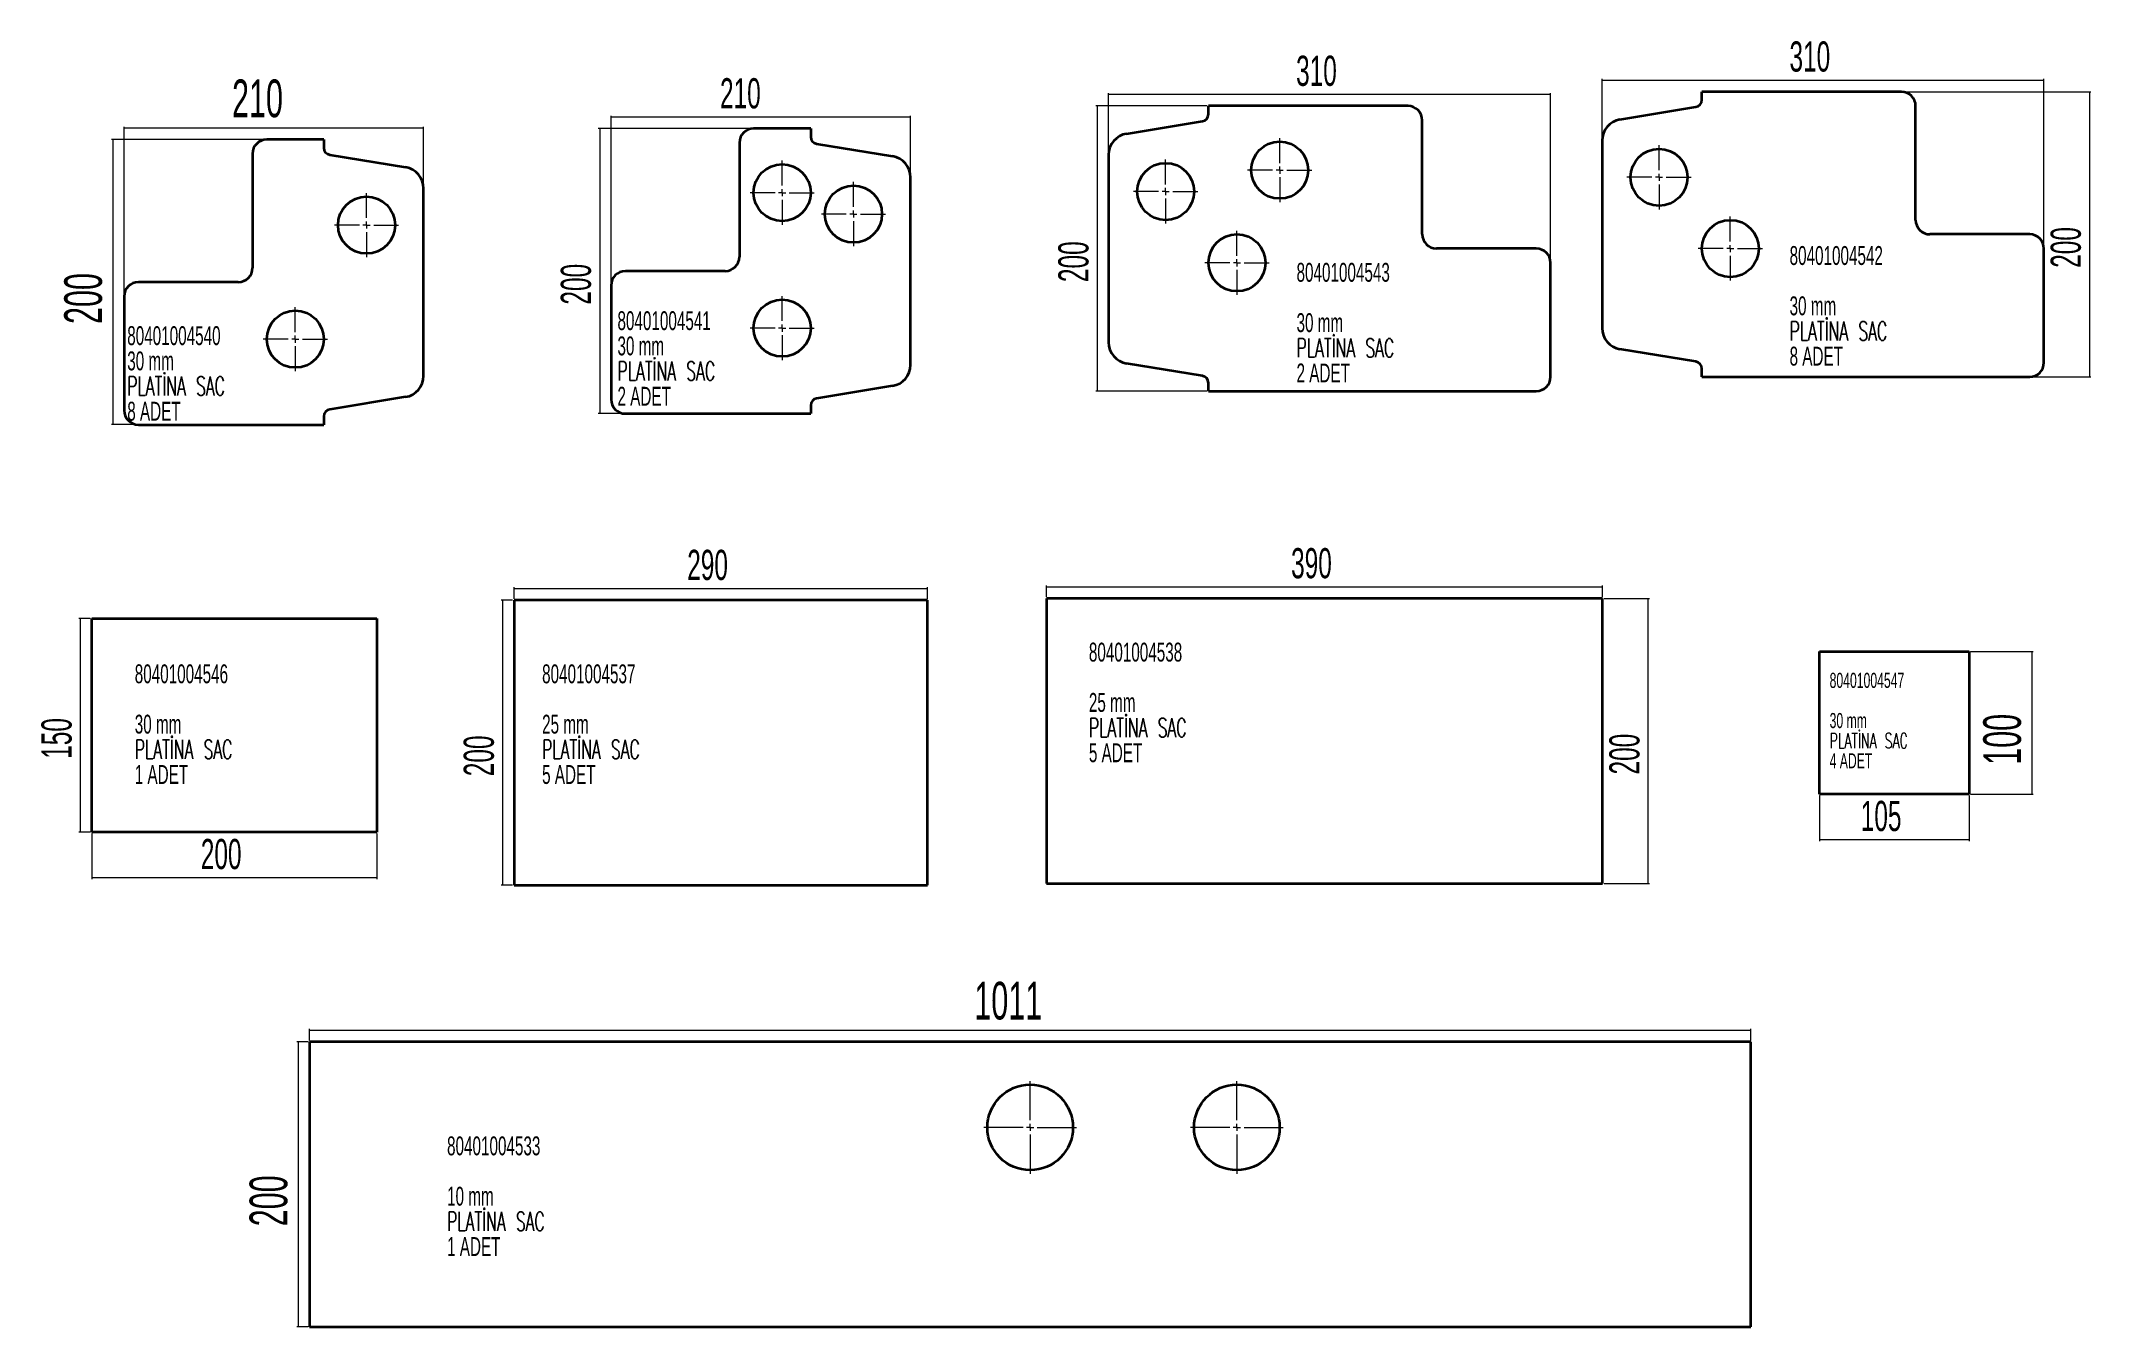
# Model space of a CAD drawing. Header units: millimetres. Extents: x 38 to 1476, y 91 to 993.
import ezdxf

# ---------------------------------------------------------------- set-up
doc = ezdxf.new("R2010")
doc.units = ezdxf.units.MM
doc.styles.add('SLDTEXTSTYLE0', font='TXT', dxfattribs={"width": 0.605})
doc.styles.add('SLDTEXTSTYLE1', font='TXT', dxfattribs={"width": 0.605, "bigfont": 'bigfont'})
doc.dimstyles.new('SLDDIMSTYLE0', dxfattribs={"dimtxt": 20.546549, "dimasz": 2, "dimexe": 0, "dimexo": 0.0625, "dimgap": 5.136637, "dimtad": 1, "dimrnd": 1e-09, "dimzin": 12, "dimdsep": 46, "dimtxsty": 'SLDTEXTSTYLE0', "dimsah": 1, "dimcen": 0.09, "dimadec": 0, "dimazin": 3, "dimtfac": 1, "dimtofl": 0, "dimtmove": 0, "dimatfit": 3, "dimfxl": 1, "dimfrac": 2, "dimtolj": 1, "dimtzin": 12, "dimarcsym": 0})
doc.dimstyles.new('SLDDIMSTYLE1', dxfattribs={"dimtxt": 25.683187, "dimasz": 2, "dimexe": 0, "dimexo": 0.0625, "dimgap": 6.420797, "dimtad": 1, "dimrnd": 1e-09, "dimzin": 12, "dimdsep": 46, "dimtxsty": 'SLDTEXTSTYLE0', "dimsah": 1, "dimcen": 0.09, "dimadec": 0, "dimazin": 3, "dimtfac": 1, "dimtofl": 0, "dimtmove": 0, "dimatfit": 3, "dimfxl": 1, "dimfrac": 2, "dimtolj": 1, "dimtzin": 12, "dimarcsym": 0})

# ---------------------------------------------------------------- blocks, each defined once
blk = doc.blocks.new('_D')
at = {"color": 7, "linetype": 'Continuous', "lineweight": 0}
for p, q in [((1285.3, 463.9), (1285.3, 431.9)), ((1390.3, 463.9), (1390.3, 431.9)), ((1390.3, 432.9), (1285.3, 432.9))]:
    blk.add_line(p, q, dxfattribs=at)
at = {"color": 7, "linetype": 'Continuous', "lineweight": 18}
for points in [[(1285.3, 432.9), (1287.3, 432.6), (1287.3, 433.2)], [(1390.3, 432.9), (1388.3, 433.2), (1388.3, 432.6)]]:
    blk.add_solid(points, dxfattribs=at)
at = {"color": 7, "linetype": 'Continuous', "lineweight": 18, "insert": (1314.3, 460.2), "char_height": 21.17, "attachment_point": 1, "style": 'SLDTEXTSTYLE0'}
blk.add_mtext('105', dxfattribs=at)
blk = doc.blocks.new('_D_1')
at = {"color": 7, "linetype": 'Continuous', "lineweight": 0}
for p, q in [((1391.3, 564.9), (1435.3, 564.9)), ((1434.3, 564.9), (1434.3, 464.9)), ((1391.3, 464.9), (1435.3, 464.9))]:
    blk.add_line(p, q, dxfattribs=at)
at = {"color": 7, "linetype": 'Continuous', "lineweight": 18}
for points in [[(1434.3, 564.9), (1434, 562.9), (1434.6, 562.9)], [(1434.3, 464.9), (1434.6, 466.9), (1434, 466.9)]]:
    blk.add_solid(points, dxfattribs=at)
at = {"color": 7, "linetype": 'Continuous', "lineweight": 18, "insert": (1400.2, 485.5), "char_height": 26.46, "attachment_point": 1, "rotation": 90, "style": 'SLDTEXTSTYLE0'}
blk.add_mtext('100', dxfattribs=at)
blk = doc.blocks.new('SW_NOTE_0')
at = {"color": 0, "linetype": 'Continuous', "lineweight": 0, "attachment_point": 1}
for s, insert, char_height, style in [('80401004547', (0, 13.6), 10.583, 'SLDTEXTSTYLE0'), ('30 mm', (0, -14.6), 10.58, 'SLDTEXTSTYLE0'), ('PLATİNA SAC', (0, -28.7), 10.583, 'SLDTEXTSTYLE1'), ('4 ADET', (0, -42.8), 10.58, 'SLDTEXTSTYLE0')]:
    blk.add_mtext(s, dxfattribs=dict(at, insert=insert, char_height=char_height, style=style))
blk = doc.blocks.new('_D_2')
at = {"color": 7, "linetype": 'Continuous', "lineweight": 0}
for p, q in [((73.4, 437.2), (73.4, 405.2)), ((273.4, 437.2), (273.4, 405.2)), ((273.4, 406.2), (73.4, 406.2))]:
    blk.add_line(p, q, dxfattribs=at)
at = {"color": 7, "linetype": 'Continuous', "lineweight": 18}
for points in [[(73.4, 406.2), (75.4, 405.9), (75.4, 406.5)], [(273.4, 406.2), (271.4, 406.5), (271.4, 405.9)]]:
    blk.add_solid(points, dxfattribs=at)
at = {"color": 7, "linetype": 'Continuous', "lineweight": 18, "insert": (149.9, 433.5), "char_height": 21.17, "attachment_point": 1, "style": 'SLDTEXTSTYLE0'}
blk.add_mtext('200', dxfattribs=at)
blk = doc.blocks.new('_D_3')
at = {"color": 7, "linetype": 'Continuous', "lineweight": 0}
for p, q in [((72.4, 588.2), (64.4, 588.2)), ((65.4, 438.2), (65.4, 588.2)), ((72.4, 438.2), (64.4, 438.2))]:
    blk.add_line(p, q, dxfattribs=at)
at = {"color": 7, "linetype": 'Continuous', "lineweight": 18}
for points in [[(65.4, 588.2), (65.1, 586.2), (65.7, 586.2)], [(65.4, 438.2), (65.7, 440.2), (65.1, 440.2)]]:
    blk.add_solid(points, dxfattribs=at)
at = {"color": 7, "linetype": 'Continuous', "lineweight": 18, "insert": (38.1, 489.7), "char_height": 21.17, "attachment_point": 1, "rotation": 90, "style": 'SLDTEXTSTYLE0'}
blk.add_mtext('150', dxfattribs=at)
blk = doc.blocks.new('SW_NOTE_0_1')
at = {"color": 0, "linetype": 'Continuous', "lineweight": 0, "attachment_point": 1}
for s, insert, char_height, style in [('80401004546', (0, 17.1), 13.229, 'SLDTEXTSTYLE0'), ('30 mm', (0, -18.2), 13.23, 'SLDTEXTSTYLE0'), ('PLATİNA SAC', (0, -35.9), 13.229, 'SLDTEXTSTYLE1'), ('1 ADET', (0, -53.5), 13.23, 'SLDTEXTSTYLE0')]:
    blk.add_mtext(s, dxfattribs=dict(at, insert=insert, char_height=char_height, style=style))
blk = doc.blocks.new('_D_4')
at = {"color": 7, "linetype": 'Continuous', "lineweight": 0}
for p, q in [((786.7, 914.4), (786.7, 956.6)), ((1096.7, 955.6), (786.7, 955.6)), ((1096.7, 838.6), (1096.7, 956.6))]:
    blk.add_line(p, q, dxfattribs=at)
at = {"color": 7, "linetype": 'Continuous', "lineweight": 18}
for points in [[(786.7, 955.6), (788.7, 955.3), (788.7, 955.9)], [(1096.7, 955.6), (1094.7, 955.9), (1094.7, 955.3)]]:
    blk.add_solid(points, dxfattribs=at)
at = {"color": 7, "linetype": 'Continuous', "lineweight": 18, "insert": (918.2, 982.9), "char_height": 21.17, "attachment_point": 1, "style": 'SLDTEXTSTYLE0'}
blk.add_mtext('310', dxfattribs=at)
blk = doc.blocks.new('_D_5')
at = {"color": 7, "linetype": 'Continuous', "lineweight": 0}
for p, q in [((855.7, 947.6), (777.7, 947.6)), ((778.7, 947.6), (778.7, 747.6)), ((855.7, 747.6), (777.7, 747.6))]:
    blk.add_line(p, q, dxfattribs=at)
at = {"color": 7, "linetype": 'Continuous', "lineweight": 18}
for points in [[(778.7, 947.6), (778.4, 945.6), (779, 945.6)], [(778.7, 747.6), (779, 749.6), (778.4, 749.6)]]:
    blk.add_solid(points, dxfattribs=at)
at = {"color": 7, "linetype": 'Continuous', "lineweight": 18, "insert": (751.4, 824.1), "char_height": 21.17, "attachment_point": 1, "rotation": 90, "style": 'SLDTEXTSTYLE0'}
blk.add_mtext('200', dxfattribs=at)
blk = doc.blocks.new('SW_NOTE_0_2')
at = {"color": 0, "linetype": 'Continuous', "lineweight": 0, "attachment_point": 1}
for s, insert, char_height, style in [('80401004543', (0, 17.1), 13.229, 'SLDTEXTSTYLE0'), ('30 mm', (0, -18.2), 13.23, 'SLDTEXTSTYLE0'), ('PLATİNA SAC', (0, -35.9), 13.229, 'SLDTEXTSTYLE1'), ('2 ADET', (0, -53.5), 13.23, 'SLDTEXTSTYLE0')]:
    blk.add_mtext(s, dxfattribs=dict(at, insert=insert, char_height=char_height, style=style))
blk = doc.blocks.new('SW_CENTERMARKSYMBOL_0')
at = {"color": 0, "linetype": 'Continuous', "lineweight": 18}
for p, q in [((0, 5), (0, 22.5)), ((-5, 0), (-22.5, 0)), ((0, 0), (-2.5, 0)), ((0, 0), (0, 2.5)), ((0, 0), (0, -2.5)), ((0, 0), (2.5, 0)), ((5, 0), (22.5, 0)), ((0, -5), (0, -22.5))]:
    blk.add_line(p, q, dxfattribs=at)
blk = doc.blocks.new('SW_CENTERMARKSYMBOL_1')
at = {"color": 0, "linetype": 'Continuous', "lineweight": 18}
for p, q in [((0, 5), (0, 22.5)), ((-5, 0), (-22.5, 0)), ((0, 0), (-2.5, 0)), ((0, 0), (0, 2.5)), ((0, 0), (0, -2.5)), ((0, 0), (2.5, 0)), ((5, 0), (22.5, 0)), ((0, -5), (0, -22.5))]:
    blk.add_line(p, q, dxfattribs=at)
blk = doc.blocks.new('SW_CENTERMARKSYMBOL_2')
at = {"color": 0, "linetype": 'Continuous', "lineweight": 18}
for p, q in [((0, 5), (0, 22.5)), ((-5, 0), (-22.5, 0)), ((0, 0), (-2.5, 0)), ((0, 0), (0, 2.5)), ((0, 0), (0, -2.5)), ((0, 0), (2.5, 0)), ((5, 0), (22.5, 0)), ((0, -5), (0, -22.5))]:
    blk.add_line(p, q, dxfattribs=at)
blk = doc.blocks.new('_D_6')
at = {"color": 7, "linetype": 'Continuous', "lineweight": 0}
for p, q in [((1132.8, 924.4), (1132.8, 966.6)), ((1442.8, 965.6), (1132.8, 965.6)), ((1442.8, 848.6), (1442.8, 966.6))]:
    blk.add_line(p, q, dxfattribs=at)
at = {"color": 7, "linetype": 'Continuous', "lineweight": 18}
for points in [[(1132.8, 965.6), (1134.8, 965.3), (1134.8, 965.9)], [(1442.8, 965.6), (1440.8, 965.9), (1440.8, 965.3)]]:
    blk.add_solid(points, dxfattribs=at)
at = {"color": 7, "linetype": 'Continuous', "lineweight": 18, "insert": (1264.3, 992.9), "char_height": 21.17, "attachment_point": 1, "style": 'SLDTEXTSTYLE0'}
blk.add_mtext('310', dxfattribs=at)
blk = doc.blocks.new('_D_7')
at = {"color": 7, "linetype": 'Continuous', "lineweight": 0}
for p, q in [((1343.8, 957.6), (1475.8, 957.6)), ((1474.8, 957.6), (1474.8, 757.6)), ((1433.8, 757.6), (1475.8, 757.6))]:
    blk.add_line(p, q, dxfattribs=at)
at = {"color": 7, "linetype": 'Continuous', "lineweight": 18}
for points in [[(1474.8, 957.6), (1474.5, 955.6), (1475.1, 955.6)], [(1474.8, 757.6), (1475.1, 759.6), (1474.5, 759.6)]]:
    blk.add_solid(points, dxfattribs=at)
at = {"color": 7, "linetype": 'Continuous', "lineweight": 18, "insert": (1447.5, 834.1), "char_height": 21.17, "attachment_point": 1, "rotation": 90, "style": 'SLDTEXTSTYLE0'}
blk.add_mtext('200', dxfattribs=at)
blk = doc.blocks.new('SW_NOTE_0_3')
at = {"color": 0, "linetype": 'Continuous', "lineweight": 0, "attachment_point": 1}
for s, insert, char_height, style in [('80401004542', (0, 17.1), 13.229, 'SLDTEXTSTYLE0'), ('30 mm', (0, -18.2), 13.23, 'SLDTEXTSTYLE0'), ('PLATİNA SAC', (0, -35.9), 13.229, 'SLDTEXTSTYLE1'), ('8 ADET', (0, -53.5), 13.23, 'SLDTEXTSTYLE0')]:
    blk.add_mtext(s, dxfattribs=dict(at, insert=insert, char_height=char_height, style=style))
blk = doc.blocks.new('SW_CENTERMARKSYMBOL_3')
at = {"color": 0, "linetype": 'Continuous', "lineweight": 18}
for p, q in [((0, 5), (0, 22.5)), ((-5, 0), (-22.5, 0)), ((0, 0), (-2.5, 0)), ((0, 0), (0, 2.5)), ((0, 0), (0, -2.5)), ((0, 0), (2.5, 0)), ((5, 0), (22.5, 0)), ((0, -5), (0, -22.5))]:
    blk.add_line(p, q, dxfattribs=at)
blk = doc.blocks.new('SW_CENTERMARKSYMBOL_4')
at = {"color": 0, "linetype": 'Continuous', "lineweight": 18}
for p, q in [((0, 5), (0, 22.5)), ((-5, 0), (-22.5, 0)), ((0, 0), (-2.5, 0)), ((0, 0), (0, 2.5)), ((0, 0), (0, -2.5)), ((0, 0), (2.5, 0)), ((5, 0), (22.5, 0)), ((0, -5), (0, -22.5))]:
    blk.add_line(p, q, dxfattribs=at)
blk = doc.blocks.new('_D_8')
at = {"color": 7, "linetype": 'Continuous', "lineweight": 0}
for p, q in [((437.7, 822.8), (437.7, 940.8)), ((647.7, 939.8), (437.7, 939.8)), ((647.7, 898.6), (647.7, 940.8))]:
    blk.add_line(p, q, dxfattribs=at)
at = {"color": 7, "linetype": 'Continuous', "lineweight": 18}
for points in [[(437.7, 939.8), (439.7, 939.5), (439.7, 940.1)], [(647.7, 939.8), (645.7, 940.1), (645.7, 939.5)]]:
    blk.add_solid(points, dxfattribs=at)
at = {"color": 7, "linetype": 'Continuous', "lineweight": 18, "insert": (514.1, 967.1), "char_height": 21.17, "attachment_point": 1, "style": 'SLDTEXTSTYLE0'}
blk.add_mtext('210', dxfattribs=at)
blk = doc.blocks.new('_D_9')
at = {"color": 7, "linetype": 'Continuous', "lineweight": 0}
for p, q in [((536.7, 931.8), (428.7, 931.8)), ((429.7, 931.8), (429.7, 731.8)), ((446.7, 731.8), (428.7, 731.8))]:
    blk.add_line(p, q, dxfattribs=at)
at = {"color": 7, "linetype": 'Continuous', "lineweight": 18}
for points in [[(429.7, 931.8), (429.4, 929.8), (430, 929.8)], [(429.7, 731.8), (430, 733.8), (429.4, 733.8)]]:
    blk.add_solid(points, dxfattribs=at)
at = {"color": 7, "linetype": 'Continuous', "lineweight": 18, "insert": (402.4, 808.3), "char_height": 21.17, "attachment_point": 1, "rotation": 90, "style": 'SLDTEXTSTYLE0'}
blk.add_mtext('200', dxfattribs=at)
blk = doc.blocks.new('SW_NOTE_0_4')
at = {"color": 0, "linetype": 'Continuous', "lineweight": 0, "attachment_point": 1}
for s, insert, char_height, style in [('80401004541', (0, 17.1), 13.229, 'SLDTEXTSTYLE0'), ('30 mm', (0, -0.6), 13.23, 'SLDTEXTSTYLE0'), ('PLATİNA SAC', (0, -18.2), 13.229, 'SLDTEXTSTYLE1'), ('2 ADET', (0, -35.9), 13.23, 'SLDTEXTSTYLE0')]:
    blk.add_mtext(s, dxfattribs=dict(at, insert=insert, char_height=char_height, style=style))
blk = doc.blocks.new('SW_CENTERMARKSYMBOL_5')
at = {"color": 0, "linetype": 'Continuous', "lineweight": 18}
for p, q in [((0, 5), (0, 22.5)), ((-5, 0), (-22.5, 0)), ((0, 0), (-2.5, 0)), ((0, 0), (0, 2.5)), ((0, 0), (0, -2.5)), ((0, 0), (2.5, 0)), ((5, 0), (22.5, 0)), ((0, -5), (0, -22.5))]:
    blk.add_line(p, q, dxfattribs=at)
blk = doc.blocks.new('SW_CENTERMARKSYMBOL_6')
at = {"color": 0, "linetype": 'Continuous', "lineweight": 18}
for p, q in [((0, 5), (0, 22.5)), ((-5, 0), (-22.5, 0)), ((0, 0), (-2.5, 0)), ((0, 0), (0, 2.5)), ((0, 0), (0, -2.5)), ((0, 0), (2.5, 0)), ((5, 0), (22.5, 0)), ((0, -5), (0, -22.5))]:
    blk.add_line(p, q, dxfattribs=at)
blk = doc.blocks.new('SW_CENTERMARKSYMBOL_7')
at = {"color": 0, "linetype": 'Continuous', "lineweight": 18}
for p, q in [((0, 5), (0, 22.5)), ((-5, 0), (-22.5, 0)), ((0, 0), (-2.5, 0)), ((0, 0), (0, 2.5)), ((0, 0), (0, -2.5)), ((0, 0), (2.5, 0)), ((5, 0), (22.5, 0)), ((0, -5), (0, -22.5))]:
    blk.add_line(p, q, dxfattribs=at)
blk = doc.blocks.new('_D_10')
at = {"color": 7, "linetype": 'Continuous', "lineweight": 0}
for p, q in [((96.2, 815.1), (96.2, 933.1)), ((306.2, 932.1), (96.2, 932.1)), ((306.2, 890.8), (306.2, 933.1))]:
    blk.add_line(p, q, dxfattribs=at)
at = {"color": 7, "linetype": 'Continuous', "lineweight": 18}
for points in [[(96.2, 932.1), (98.2, 931.7), (98.2, 932.4)], [(306.2, 932.1), (304.2, 932.4), (304.2, 931.7)]]:
    blk.add_solid(points, dxfattribs=at)
at = {"color": 7, "linetype": 'Continuous', "lineweight": 18, "insert": (171.8, 966.2), "char_height": 26.46, "attachment_point": 1, "style": 'SLDTEXTSTYLE0'}
blk.add_mtext('210', dxfattribs=at)
blk = doc.blocks.new('_D_11')
at = {"color": 7, "linetype": 'Continuous', "lineweight": 0}
for p, q in [((195.2, 924.1), (87.2, 924.1)), ((88.2, 924.1), (88.2, 724.1)), ((105.2, 724.1), (87.2, 724.1))]:
    blk.add_line(p, q, dxfattribs=at)
at = {"color": 7, "linetype": 'Continuous', "lineweight": 18}
for points in [[(88.2, 924.1), (87.8, 922.1), (88.5, 922.1)], [(88.2, 724.1), (88.5, 726.1), (87.8, 726.1)]]:
    blk.add_solid(points, dxfattribs=at)
at = {"color": 7, "linetype": 'Continuous', "lineweight": 18, "insert": (54.1, 794.7), "char_height": 26.46, "attachment_point": 1, "rotation": 90, "style": 'SLDTEXTSTYLE0'}
blk.add_mtext('200', dxfattribs=at)
blk = doc.blocks.new('SW_NOTE_0_5')
at = {"color": 0, "linetype": 'Continuous', "lineweight": 0, "attachment_point": 1}
for s, insert, char_height, style in [('80401004540', (0, 17.1), 13.229, 'SLDTEXTSTYLE0'), ('30 mm', (0, -0.6), 13.23, 'SLDTEXTSTYLE0'), ('PLATİNA SAC', (0, -18.2), 13.229, 'SLDTEXTSTYLE1'), ('8 ADET', (0, -35.9), 13.23, 'SLDTEXTSTYLE0')]:
    blk.add_mtext(s, dxfattribs=dict(at, insert=insert, char_height=char_height, style=style))
blk = doc.blocks.new('SW_CENTERMARKSYMBOL_8')
at = {"color": 0, "linetype": 'Continuous', "lineweight": 18}
for p, q in [((0, 5), (0, 22.5)), ((-5, 0), (-22.5, 0)), ((0, 0), (-2.5, 0)), ((0, 0), (0, 2.5)), ((0, 0), (0, -2.5)), ((0, 0), (2.5, 0)), ((5, 0), (22.5, 0)), ((0, -5), (0, -22.5))]:
    blk.add_line(p, q, dxfattribs=at)
blk = doc.blocks.new('SW_CENTERMARKSYMBOL_9')
at = {"color": 0, "linetype": 'Continuous', "lineweight": 18}
for p, q in [((0, 5), (0, 22.5)), ((-5, 0), (-22.5, 0)), ((0, 0), (-2.5, 0)), ((0, 0), (0, 2.5)), ((0, 0), (0, -2.5)), ((0, 0), (2.5, 0)), ((5, 0), (22.5, 0)), ((0, -5), (0, -22.5))]:
    blk.add_line(p, q, dxfattribs=at)
blk = doc.blocks.new('_D_12')
at = {"color": 7, "linetype": 'Continuous', "lineweight": 0}
for p, q in [((743.2, 603.2), (743.2, 611.2)), ((1133.2, 610.2), (743.2, 610.2)), ((1133.2, 603.2), (1133.2, 611.2))]:
    blk.add_line(p, q, dxfattribs=at)
at = {"color": 7, "linetype": 'Continuous', "lineweight": 18}
for points in [[(743.2, 610.2), (745.2, 609.9), (745.2, 610.6)], [(1133.2, 610.2), (1131.2, 610.6), (1131.2, 609.9)]]:
    blk.add_solid(points, dxfattribs=at)
at = {"color": 7, "linetype": 'Continuous', "lineweight": 18, "insert": (914.7, 637.5), "char_height": 21.17, "attachment_point": 1, "style": 'SLDTEXTSTYLE0'}
blk.add_mtext('390', dxfattribs=at)
blk = doc.blocks.new('_D_13')
at = {"color": 7, "linetype": 'Continuous', "lineweight": 0}
for p, q in [((1134.2, 602.2), (1166.2, 602.2)), ((1165.2, 402.2), (1165.2, 602.2)), ((1134.2, 402.2), (1166.2, 402.2))]:
    blk.add_line(p, q, dxfattribs=at)
at = {"color": 7, "linetype": 'Continuous', "lineweight": 18}
for points in [[(1165.2, 602.2), (1164.9, 600.2), (1165.5, 600.2)], [(1165.2, 402.2), (1165.5, 404.2), (1164.9, 404.2)]]:
    blk.add_solid(points, dxfattribs=at)
at = {"color": 7, "linetype": 'Continuous', "lineweight": 18, "insert": (1137.9, 478.7), "char_height": 21.17, "attachment_point": 1, "rotation": 90, "style": 'SLDTEXTSTYLE0'}
blk.add_mtext('200', dxfattribs=at)
blk = doc.blocks.new('SW_NOTE_0_6')
at = {"color": 0, "linetype": 'Continuous', "lineweight": 0, "attachment_point": 1}
for s, insert, char_height, style in [('80401004538', (0, 17.1), 13.229, 'SLDTEXTSTYLE0'), ('25 mm', (0, -18.2), 13.23, 'SLDTEXTSTYLE0'), ('PLATİNA SAC', (0, -35.9), 13.229, 'SLDTEXTSTYLE1'), ('5 ADET', (0, -53.5), 13.23, 'SLDTEXTSTYLE0')]:
    blk.add_mtext(s, dxfattribs=dict(at, insert=insert, char_height=char_height, style=style))
blk = doc.blocks.new('_D_14')
at = {"color": 7, "linetype": 'Continuous', "lineweight": 0}
for p, q in [((369.6, 602), (369.6, 610)), ((659.6, 609), (369.6, 609)), ((659.6, 602), (659.6, 610))]:
    blk.add_line(p, q, dxfattribs=at)
at = {"color": 7, "linetype": 'Continuous', "lineweight": 18}
for points in [[(369.6, 609), (371.6, 608.7), (371.6, 609.3)], [(659.6, 609), (657.6, 609.3), (657.6, 608.7)]]:
    blk.add_solid(points, dxfattribs=at)
at = {"color": 7, "linetype": 'Continuous', "lineweight": 18, "insert": (491.1, 636.3), "char_height": 21.17, "attachment_point": 1, "style": 'SLDTEXTSTYLE0'}
blk.add_mtext('290', dxfattribs=at)
blk = doc.blocks.new('_D_15')
at = {"color": 7, "linetype": 'Continuous', "lineweight": 0}
for p, q in [((368.6, 601), (360.6, 601)), ((361.6, 601), (361.6, 401)), ((368.6, 401), (360.6, 401))]:
    blk.add_line(p, q, dxfattribs=at)
at = {"color": 7, "linetype": 'Continuous', "lineweight": 18}
for points in [[(361.6, 601), (361.3, 599), (361.9, 599)], [(361.6, 401), (361.9, 403), (361.3, 403)]]:
    blk.add_solid(points, dxfattribs=at)
at = {"color": 7, "linetype": 'Continuous', "lineweight": 18, "insert": (334.3, 477.5), "char_height": 21.17, "attachment_point": 1, "rotation": 90, "style": 'SLDTEXTSTYLE0'}
blk.add_mtext('200', dxfattribs=at)
blk = doc.blocks.new('SW_NOTE_0_7')
at = {"color": 0, "linetype": 'Continuous', "lineweight": 0, "attachment_point": 1}
for s, insert, char_height, style in [('80401004537', (0, 17.1), 13.229, 'SLDTEXTSTYLE0'), ('25 mm', (0, -18.2), 13.23, 'SLDTEXTSTYLE0'), ('PLATİNA SAC', (0, -35.9), 13.229, 'SLDTEXTSTYLE1'), ('5 ADET', (0, -53.5), 13.23, 'SLDTEXTSTYLE0')]:
    blk.add_mtext(s, dxfattribs=dict(at, insert=insert, char_height=char_height, style=style))
blk = doc.blocks.new('_D_16')
at = {"color": 7, "linetype": 'Continuous', "lineweight": 0}
for p, q in [((226.2, 292.2), (226.2, 300.2)), ((1237.2, 299.2), (226.2, 299.2)), ((1237.2, 292.2), (1237.2, 300.2))]:
    blk.add_line(p, q, dxfattribs=at)
at = {"color": 7, "linetype": 'Continuous', "lineweight": 18}
for points in [[(226.2, 299.2), (228.2, 298.8), (228.2, 299.5)], [(1237.2, 299.2), (1235.2, 299.5), (1235.2, 298.8)]]:
    blk.add_solid(points, dxfattribs=at)
at = {"color": 7, "linetype": 'Continuous', "lineweight": 18, "insert": (692.5, 333.3), "char_height": 26.46, "attachment_point": 1, "style": 'SLDTEXTSTYLE0'}
blk.add_mtext('1011', dxfattribs=at)
blk = doc.blocks.new('_D_17')
at = {"color": 7, "linetype": 'Continuous', "lineweight": 0}
for p, q in [((225.2, 291.2), (217.2, 291.2)), ((218.2, 291.2), (218.2, 91.2)), ((225.2, 91.2), (217.2, 91.2))]:
    blk.add_line(p, q, dxfattribs=at)
at = {"color": 7, "linetype": 'Continuous', "lineweight": 18}
for points in [[(218.2, 291.2), (217.8, 289.2), (218.5, 289.2)], [(218.2, 91.2), (218.5, 93.2), (217.8, 93.2)]]:
    blk.add_solid(points, dxfattribs=at)
at = {"color": 7, "linetype": 'Continuous', "lineweight": 18, "insert": (184.1, 161.8), "char_height": 26.46, "attachment_point": 1, "rotation": 90, "style": 'SLDTEXTSTYLE0'}
blk.add_mtext('200', dxfattribs=at)
blk = doc.blocks.new('SW_NOTE_0_8')
at = {"color": 0, "linetype": 'Continuous', "lineweight": 0, "attachment_point": 1}
for s, insert, char_height, style in [('80401004533', (0, 17.1), 13.229, 'SLDTEXTSTYLE0'), ('10 mm', (0, -18.2), 13.23, 'SLDTEXTSTYLE0'), ('PLATİNA SAC', (0, -35.9), 13.229, 'SLDTEXTSTYLE1'), ('1 ADET', (0, -53.5), 13.23, 'SLDTEXTSTYLE0')]:
    blk.add_mtext(s, dxfattribs=dict(at, insert=insert, char_height=char_height, style=style))
blk = doc.blocks.new('SW_CENTERMARKSYMBOL_10')
at = {"color": 0, "linetype": 'Continuous', "lineweight": 18}
for p, q in [((0, 5), (0, 32.5)), ((-5, 0), (-32.5, 0)), ((0, 0), (-2.5, 0)), ((0, 0), (0, 2.5)), ((0, 0), (0, -2.5)), ((0, 0), (2.5, 0)), ((5, 0), (32.5, 0)), ((0, -5), (0, -32.5))]:
    blk.add_line(p, q, dxfattribs=at)
blk = doc.blocks.new('SW_CENTERMARKSYMBOL_11')
at = {"color": 0, "linetype": 'Continuous', "lineweight": 18}
for p, q in [((0, 5), (0, 32.5)), ((-5, 0), (-32.5, 0)), ((0, 0), (-2.5, 0)), ((0, 0), (0, 2.5)), ((0, 0), (0, -2.5)), ((0, 0), (2.5, 0)), ((5, 0), (32.5, 0)), ((0, -5), (0, -32.5))]:
    blk.add_line(p, q, dxfattribs=at)

msp = doc.modelspace()

# ---------------------------------------------------------------- linework, layer by layer
at = {"color": 7, "linetype": 'Continuous', "lineweight": 35}
for p, q in [((1202.808, 951.834), (1202.808, 957.588)), ((1342.808, 957.588), (1202.808, 957.588)), ((799.279, 928.171), (852.521, 936.918)), ((856.711, 941.852), (856.711, 947.607)), ((996.711, 947.607), (856.711, 947.607)), ((1006.711, 857.607), (1006.711, 937.607)), ((1145.376, 938.153), (1198.619, 946.9)), ((1352.808, 867.588), (1352.808, 947.588)), ((236.166, 924.066), (196.166, 924.066)), ((236.166, 924.066), (236.166, 918.311)), ((527.694, 921.792), (527.694, 841.792)), ((577.694, 931.792), (537.694, 931.792)), ((577.694, 931.792), (577.694, 926.038)), ((581.883, 921.104), (635.125, 912.357)), ((1132.808, 923.351), (1132.808, 791.825)), ((186.166, 914.066), (186.166, 834.066)), ((240.355, 913.378), (293.597, 904.631)), ((786.711, 913.37), (786.711, 781.843)), ((647.694, 766.029), (647.694, 897.555)), ((306.166, 758.303), (306.166, 889.829)), ((1432.808, 857.588), (1362.808, 857.588)), ((1086.711, 847.607), (1016.711, 847.607)), ((1096.711, 757.607), (1096.711, 837.607)), ((1442.808, 767.588), (1442.808, 847.588)), ((176.166, 824.066), (106.166, 824.066)), ((437.694, 821.792), (437.694, 741.792)), ((517.694, 831.792), (447.694, 831.792)), ((96.166, 814.066), (96.166, 734.066)), ((1198.619, 768.276), (1145.376, 777.023)), ((852.521, 758.295), (799.279, 767.042)), ((1202.808, 757.588), (1202.808, 763.343)), ((635.125, 751.227), (581.883, 742.48)), ((856.711, 747.607), (856.711, 753.361)), ((1202.808, 757.588), (1432.808, 757.588)), ((293.597, 743.501), (240.355, 734.754)), ((577.694, 737.546), (577.694, 731.792)), ((856.711, 747.607), (1086.711, 747.607)), ((106.166, 724.066), (236.166, 724.066)), ((236.166, 729.82), (236.166, 724.066)), ((447.694, 731.792), (577.694, 731.792)), ((369.598, 601.012), (369.598, 401.012)), ((659.598, 601.012), (369.598, 601.012)), ((659.598, 401.012), (659.598, 601.012)), ((743.198, 602.25), (743.198, 402.25)), ((1133.198, 602.25), (743.198, 602.25)), ((1133.198, 402.25), (1133.198, 602.25)), ((73.397, 588.181), (273.397, 588.181)), ((73.397, 438.181), (73.397, 588.181)), ((273.397, 588.181), (273.397, 438.181)), ((1285.286, 564.877), (1390.286, 564.877)), ((1285.286, 464.877), (1285.286, 564.877)), ((1390.286, 564.877), (1390.286, 464.877)), ((1390.286, 464.877), (1285.286, 464.877)), ((273.397, 438.181), (73.397, 438.181)), ((369.598, 401.012), (659.598, 401.012)), ((743.198, 402.25), (1133.198, 402.25)), ((1237.166, 291.156), (226.166, 291.156)), ((226.166, 291.156), (226.166, 91.156)), ((1237.166, 91.156), (1237.166, 291.156)), ((226.166, 91.156), (1237.166, 91.156))]:
    msp.add_line(p, q, dxfattribs=at)
for centre, radius in [((906.711, 902.607), 20), ((557.694, 886.792), 20), ((826.711, 887.607), 20), ((1172.808, 897.588), 20), ((607.694, 871.792), 20), ((266.166, 864.066), 20), ((1222.808, 847.588), 20), ((876.711, 837.607), 20), ((557.694, 791.792), 20), ((216.166, 784.066), 20), ((731.666, 231.156), 30), ((876.666, 231.156), 30)]:
    msp.add_circle(centre, radius, dxfattribs=at)
for centre, radius, start, end in [((1197.808, 951.834), 5, 279.32954, 0), ((1342.808, 947.588), 10, 0, 90), ((851.711, 941.852), 5, 279.32954, 0), ((996.711, 937.607), 10, 0, 90), ((1147.808, 923.351), 15, 99.32954, 180), ((196.166, 914.066), 10, 90, 180), ((537.694, 921.792), 10, 90, 180), ((582.694, 926.038), 5, 180, 260.67046), ((801.711, 913.37), 15, 99.32954, 180), ((241.166, 918.311), 5, 180, 260.67046), ((632.694, 897.555), 15, 0, 80.67046), ((291.166, 889.829), 15, 0, 80.67046), ((1362.808, 867.588), 10, 180, 270), ((1016.711, 857.607), 10, 180, 270), ((1432.808, 847.588), 10, 0, 90), ((176.166, 834.066), 10, 270, 0), ((517.694, 841.792), 10, 270, 0), ((1086.711, 837.607), 10, 0, 90), ((106.166, 814.066), 10, 90, 180), ((447.694, 821.792), 10, 90, 180), ((1147.808, 791.825), 15, 180, 260.67046), ((801.711, 781.843), 15, 180, 260.67046), ((632.694, 766.029), 15, 279.32954, 0), ((1197.808, 763.343), 5, 0, 80.67046), ((1432.808, 767.588), 10, 270, 0), ((291.166, 758.303), 15, 279.32954, 0), ((851.711, 753.361), 5, 0, 80.67046), ((1086.711, 757.607), 10, 270, 0), ((106.166, 734.066), 10, 180, 270), ((241.166, 729.82), 5, 99.32954, 180), ((447.694, 741.792), 10, 180, 270), ((582.694, 737.546), 5, 99.32954, 180)]:
    msp.add_arc(centre, radius, start, end, dxfattribs=at)

# ---------------------------------------------------------------- block references
at = {"color": 7, "linetype": 'Continuous', "lineweight": 0}
for name, p in [('SW_CENTERMARKSYMBOL_2', (906.711, 902.607)), ('SW_CENTERMARKSYMBOL_7', (557.694, 886.792)), ('SW_CENTERMARKSYMBOL_0', (826.711, 887.607)), ('SW_CENTERMARKSYMBOL_3', (1172.808, 897.588)), ('SW_CENTERMARKSYMBOL_5', (607.694, 871.792)), ('SW_CENTERMARKSYMBOL_8', (266.166, 864.066)), ('SW_CENTERMARKSYMBOL_4', (1222.808, 847.588)), ('SW_CENTERMARKSYMBOL_1', (876.711, 837.607)), ('SW_NOTE_0_3', (1264.365, 832.239)), ('SW_NOTE_0_2', (918.51, 820.459)), ('SW_CENTERMARKSYMBOL_9', (216.166, 784.066)), ('SW_CENTERMARKSYMBOL_6', (557.694, 791.792)), ('SW_NOTE_0_5', (98.29, 776.032)), ('SW_NOTE_0_4', (442.173, 786.542)), ('SW_NOTE_0_6', (772.849, 554.046)), ('SW_NOTE_0_1', (103.549, 538.828)), ('SW_NOTE_0_7', (389.306, 538.814)), ('SW_NOTE_0', (1292.451, 536.419)), ('SW_CENTERMARKSYMBOL_10', (731.666, 231.156)), ('SW_CENTERMARKSYMBOL_11', (876.666, 231.156)), ('SW_NOTE_0_8', (322.633, 207.726))]:
    msp.add_blockref(name, p, dxfattribs=at)

# ---------------------------------------------------------------- dimensions: what is measured, and where the dimension line sits
at = {"color": 7, "linetype": 'Continuous', "lineweight": 18}
for base, p1, p2, dimstyle, picture, middle in [((1132.808, 965.588), (1442.808, 847.588), (1132.808, 923.351), 'SLDDIMSTYLE0', '_D_6', (1287.808, 965.588)), ((786.711, 955.607), (1096.711, 837.607), (786.711, 913.37), 'SLDDIMSTYLE0', '_D_4', (941.711, 955.607)), ((96.166, 932.066), (306.166, 889.829), (96.166, 814.066), 'SLDDIMSTYLE1', '_D_10', (201.166, 932.066)), ((437.694, 939.792), (647.694, 897.555), (437.694, 821.792), 'SLDDIMSTYLE0', '_D_8', (537.614, 939.792)), ((369.598, 609.012), (659.598, 601.012), (369.598, 601.012), 'SLDDIMSTYLE0', '_D_14', (514.598, 609.012)), ((743.198, 610.25), (1133.198, 602.25), (743.198, 602.25), 'SLDDIMSTYLE0', '_D_12', (938.198, 610.25)), ((1285.286, 432.877), (1390.286, 464.877), (1285.286, 464.877), 'SLDDIMSTYLE0', '_D', (1337.786, 432.877)), ((73.397, 406.181), (273.397, 438.181), (73.397, 438.181), 'SLDDIMSTYLE0', '_D_2', (173.397, 406.181)), ((226.166, 299.156), (1237.166, 291.156), (226.166, 291.156), 'SLDDIMSTYLE1', '_D_16', (731.666, 299.156))]:
    dim = msp.add_linear_dim(base=base, p1=p1, p2=p2, dimstyle=dimstyle, dxfattribs=at)
    dim.commit()
    dim.dimension.update_dxf_attribs({"geometry": picture, "text_midpoint": middle, "dimtype": 160})
for base, p1, p2, dimstyle, picture, middle in [((1474.808, 757.588), (1342.808, 957.588), (1432.808, 757.588), 'SLDDIMSTYLE0', '_D_7', (1474.808, 857.588)), ((778.711, 747.607), (856.711, 947.607), (856.711, 747.607), 'SLDDIMSTYLE0', '_D_5', (778.711, 847.607)), ((88.166, 724.066), (196.166, 924.066), (106.166, 724.066), 'SLDDIMSTYLE1', '_D_11', (88.166, 824.066)), ((429.694, 731.792), (537.694, 931.792), (447.694, 731.792), 'SLDDIMSTYLE0', '_D_9', (429.694, 831.792)), ((361.598, 401.012), (369.598, 601.012), (369.598, 401.012), 'SLDDIMSTYLE0', '_D_15', (361.598, 501.012)), ((1165.198, 602.25), (1133.198, 402.25), (1133.198, 602.25), 'SLDDIMSTYLE0', '_D_13', (1165.198, 502.25)), ((65.397, 588.181), (73.397, 438.181), (73.397, 588.181), 'SLDDIMSTYLE0', '_D_3', (65.397, 513.181)), ((1434.286, 464.877), (1390.286, 564.877), (1390.286, 464.877), 'SLDDIMSTYLE1', '_D_1', (1434.286, 514.877)), ((218.166, 91.156), (226.166, 291.156), (226.166, 91.156), 'SLDDIMSTYLE1', '_D_17', (218.166, 191.156))]:
    dim = msp.add_linear_dim(base=base, p1=p1, p2=p2, angle=90, dimstyle=dimstyle, dxfattribs=at)
    dim.commit()
    dim.dimension.update_dxf_attribs({"geometry": picture, "text_midpoint": middle, "dimtype": 160})

doc.saveas('drawing.dxf')
